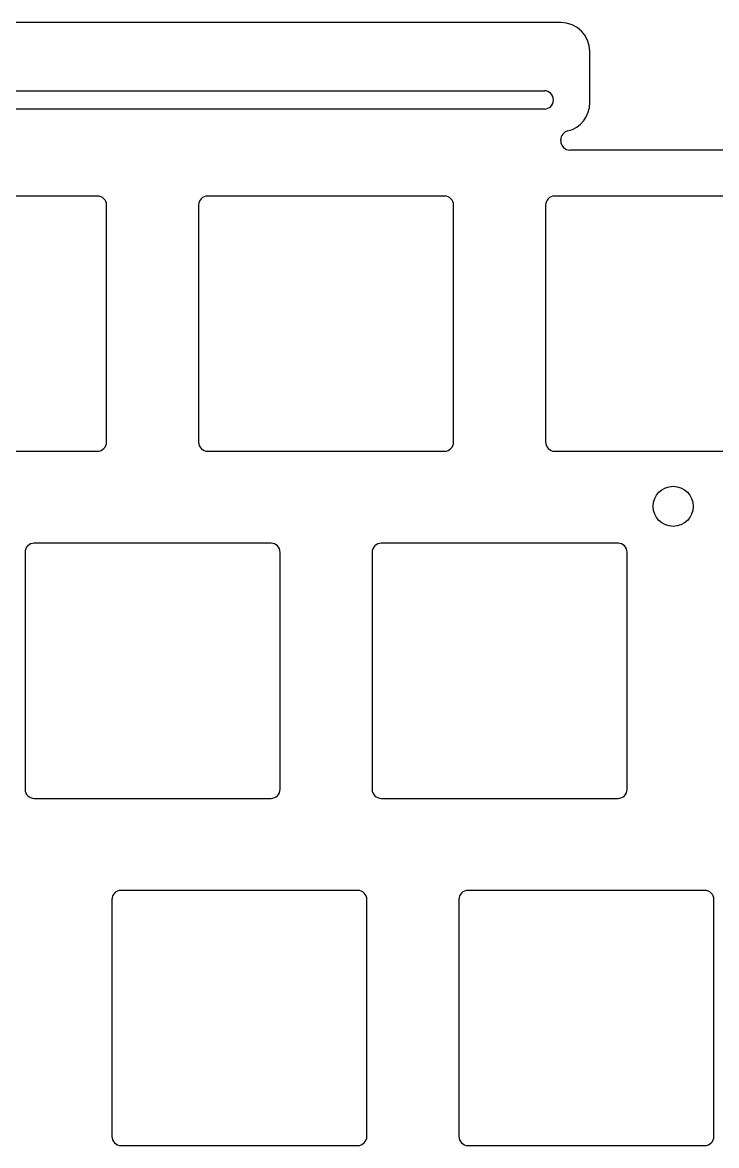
# Model space of a CAD drawing. Header units: millimetres. Extents: x 0 to 286, y -101 to 9.
# Drawn here: x 107.2 to 145.3, y -53 to 8.6 of the extents above; entities that cross this region are included whole.
import ezdxf

# ---------------------------------------------------------------- set-up
doc = ezdxf.new("R2010")
doc.units = ezdxf.units.MM
doc.layers.add('Edge.Cuts', color=254, linetype='CONTINUOUS', true_color=0xd0d2cd)

msp = doc.modelspace()

# ---------------------------------------------------------------- linework, layer by layer
at = {"layer": 'Edge.Cuts', "linetype": 'CONTINUOUS'}
for p, q in [((136.704918, 8.6), (89.904918, 8.6)), ((138.304918, 4.2), (138.304918, 7)), ((90.804918, 4.85), (135.804918, 4.85)), ((135.804918, 3.85), (90.804918, 3.85)), ((136.704918, 2.1), (136.704918, 2.160392)), ((148.545082, 1.6), (137.204918, 1.6)), ((111.275, -0.925), (98.275, -0.925)), ((130.325, -0.925), (117.325, -0.925)), ((149.375, -0.925), (136.375, -0.925)), ((111.775, -14.425), (111.775, -1.425)), ((116.825, -1.425), (116.825, -14.425)), ((130.825, -14.425), (130.825, -1.425)), ((135.875, -1.425), (135.875, -14.425)), ((98.275, -14.925), (111.275, -14.925)), ((117.325, -14.925), (130.325, -14.925)), ((136.375, -14.925), (149.375, -14.925)), ((120.8, -19.975), (107.8, -19.975)), ((139.85, -19.975), (126.85, -19.975)), ((107.3, -20.475), (107.3, -33.475)), ((121.3, -33.475), (121.3, -20.475)), ((126.35, -20.475), (126.35, -33.475)), ((140.35, -33.475), (140.35, -20.475)), ((107.8, -33.975), (120.8, -33.975)), ((126.85, -33.975), (139.85, -33.975)), ((125.5625, -39.025), (112.5625, -39.025)), ((144.6125, -39.025), (131.6125, -39.025)), ((112.0625, -39.525), (112.0625, -52.525)), ((126.0625, -52.525), (126.0625, -39.525)), ((131.1125, -39.525), (131.1125, -52.525)), ((145.1125, -52.525), (145.1125, -39.525)), ((112.5625, -53.025), (125.5625, -53.025)), ((131.6125, -53.025), (144.6125, -53.025))]:
    msp.add_line(p, q, dxfattribs=at)
at = {"layer": 'Edge.Cuts'}
msp.add_circle((142.875, -17.95), 1.1, dxfattribs=at)
for centre, radius, start, end in [((136.7049, 7), 1.6, 0, 89.99935542), ((135.804918, 4.35), 0.5, -90, 90), ((136.7049, 4.2), 1.600018, -76.22520629, 0), ((137.2049, 2.1604), 0.499982, -256.22770957, -179.99908323), ((137.2049, 2.1), 0.5, -180, -89.99793735), ((111.275, -1.425), 0.5, 0, 90), ((117.325, -1.425), 0.5, 90, 180), ((130.325, -1.425), 0.5, 0, 90), ((136.375, -1.425), 0.5, 90, 180), ((111.275, -14.425), 0.5, -90, 0), ((117.325, -14.425), 0.5, -180, -90), ((130.325, -14.425), 0.5, -90, 0), ((136.375, -14.425), 0.5, -180, -90), ((107.8, -20.475), 0.5, 90, 180), ((120.8, -20.475), 0.5, 0, 90), ((126.85, -20.475), 0.5, 90, 180), ((139.85, -20.475), 0.5, 0, 90), ((107.8, -33.475), 0.5, -180, -90), ((120.8, -33.475), 0.5, -90, 0), ((126.85, -33.475), 0.5, -180, -90), ((139.85, -33.475), 0.5, -90, 0), ((112.5625, -39.525), 0.5, 90, 180), ((125.5625, -39.525), 0.5, 0, 90), ((131.6125, -39.525), 0.5, 90, 180), ((144.6125, -39.525), 0.5, 0, 90), ((112.5625, -52.525), 0.5, -180, -90), ((125.5625, -52.525), 0.5, -90, 0), ((131.6125, -52.525), 0.5, -180, -90), ((144.6125, -52.525), 0.5, -90, 0)]:
    msp.add_arc(centre, radius, start, end, dxfattribs=at)

doc.saveas('drawing.dxf')
